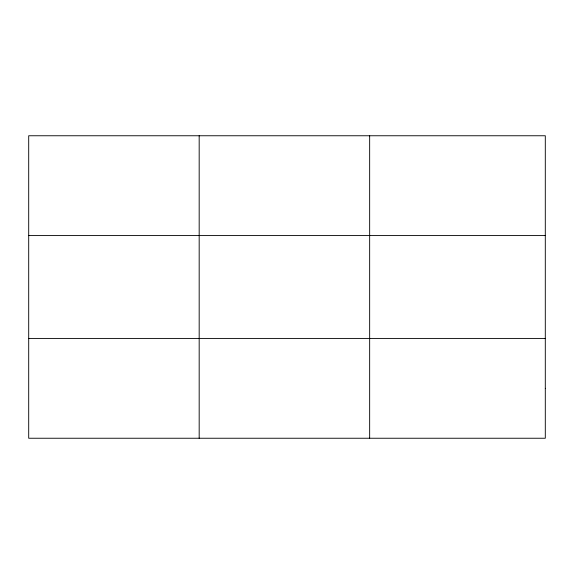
<?xml version="1.0" encoding="UTF-8"?>
<svg xmlns="http://www.w3.org/2000/svg" width="574" height="574" viewBox="0 0 574 574"><rect width="100%" height="100%" fill="white"/><g stroke="black" fill="none" stroke-linecap="round" stroke-linejoin="round"><path stroke-width="0.86" d="M199.178 438.242L199.178 135.758M369.656 438.242L369.656 135.758M28.7 235.577L545.3 235.577M28.7 338.423L545.3 338.423M545.3 388.333L545.3 438.242L28.7 438.242L28.7 135.758L545.3 135.758L545.3 388.333"/></g></svg>
